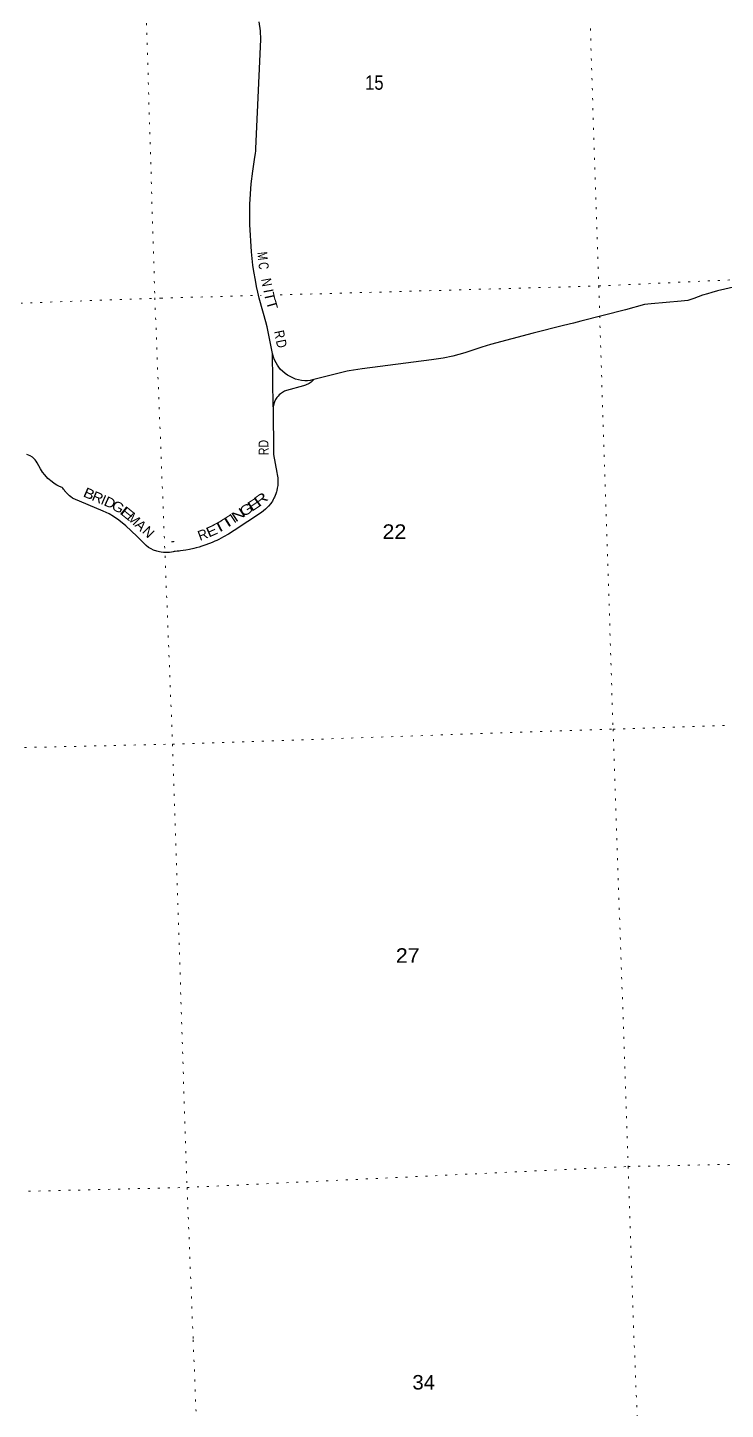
# Model space of a CAD drawing. Header units: feet. Extents: x 485078 to 733631, y 372822 to 564222.
# Drawn here: x 702850 to 711273, y 469869 to 486560 of the extents above; entities that cross this region are included whole.
import ezdxf
from ezdxf.enums import TextEntityAlignment as Align

# ---------------------------------------------------------------- set-up
doc = ezdxf.new("R2010")
doc.units = ezdxf.units.FT
doc.header["$LTSCALE"] = 80
doc.linetypes.add('DOTTED', pattern=[1.5, 0.3, -1.2])
for name, color, linetype, lineweight in [('29', 7, 'Continuous', 25), ('30', 7, 'Continuous', 25), ('7', 7, 'DOTTED', 13)]:
    doc.layers.add(name, color=color, linetype=linetype, lineweight=lineweight)

msp = doc.modelspace()

# ---------------------------------------------------------------- linework, layer by layer
at = {"layer": '29'}
msp.add_line((705812.5, 481981.11), (705806.07, 482624.41), dxfattribs=at)
for points in [[(705806.07, 482624.41), (705741.07, 482945.29), (705725.85, 483005.49), (705717.55, 483035.13), (705704.85, 483078.95), (705688.58, 483133.67), (705643.66, 483291.33), (705628.03, 483363), (705612.41, 483435.31), (705599.38, 483508.93), (705581.15, 483614.48), (705570.25, 483690.21), (705551.36, 483851.46), (705532.16, 484184.05), (705533.46, 484427.72), (705548.44, 484673.33), (705566.67, 484825.78), (705592.64, 484995.26), (705600.62, 485041.03), (705602.73, 485070.19), (705603.71, 485098.53), (705664.15, 486416.55), (705659.21, 486521.61), (705643.59, 486629.76)], [(711510.46, 483457.57), (711265.86, 483402.92), (711179.77, 483380.23), (711111.27, 483360.55), (711057.35, 483345.03), (710997.52, 483327.78), (710893.39, 483289.34), (710820.26, 483266.19), (710739.73, 483257.85), (710375.95, 483224.51), (710296.35, 483214.32), (710066.79, 483153.19), (709527.83, 483014.49), (709438.04, 482991.33), (709318.64, 482960.77), (708954.51, 482868.49), (708437.55, 482734.65), (708334.81, 482699.46), (708129.32, 482629.99), (707981.22, 482590.17), (707866.44, 482567.01), (707727.13, 482547.1), (706887.58, 482436.87), (706730.92, 482416.03), (706705.57, 482411.98), (706302.98, 482308.37)], [(706302.98, 482308.37), (706260.88, 482297.48), (706229.17, 482295.6), (706195.32, 482295.6), (706156.25, 482299.51), (706117.84, 482306.02), (706085.29, 482315.8), (706050.13, 482329.48), (706017.58, 482345.76), (705988.28, 482363.35), (705958.98, 482384.2), (705927.73, 482409.61), (705904.29, 482432.41), (705882.81, 482460.42), (705864.58, 482484.53), (705848.95, 482512.54), (705830.72, 482549.02), (705819, 482578.34), (705806.07, 482624.41)], [(706302.98, 482308.37), (706289.46, 482294.64), (706280.01, 482286.73), (706270.98, 482279.53), (706259.56, 482271.21), (706246.72, 482263.16), (706233.46, 482255.4), (706218.79, 482247.92), (706204.4, 482241.43), (706192.13, 482236.49), (706179.76, 482232.43), (705976.81, 482177.14), (705952.13, 482167.4), (705926.18, 482153.71), (705903.89, 482138.61), (705886.82, 482123.79), (705872.86, 482110.1), (705857.34, 482090.9), (705842.67, 482067.19), (705829.69, 482041.79), (705820.38, 482014.13), (705812.5, 481981.11)], [(705812.5, 481981.11), (705819.09, 481402.56), (705857.67, 481186.39), (705862.02, 481160.96), (705868.66, 481122.7), (705870.52, 481097.3), (705870.72, 481060.84), (705868.89, 481031.06), (705863.85, 480996.92), (705858.58, 480970.11), (705853.09, 480951.09), (705846.45, 480930.25), (705838.2, 480907.79), (705829.96, 480888.78), (705823.32, 480874.8), (705814.85, 480858.53), (705804.54, 480841.12), (705795.39, 480825.77), (705783.82, 480812.36), (705758.17, 480779.37), (705721.54, 480743.63), (705673.26, 480704.3), (705343.27, 480486.11), (705275.5, 480442.12), (705213.67, 480407.29), (705158.37, 480378.08), (705133.41, 480365.94), (705111.66, 480355.86), (705087.16, 480345.55), (705059.22, 480333.87), (705033.35, 480323.33), (705000.95, 480311.76), (704976.45, 480303.51), (704952.64, 480295.26), (704921.72, 480286.1), (704885.32, 480276.02), (704856.7, 480268.69), (704805.52, 480257.35), (704758.81, 480248.64), (704697.22, 480238.95), (704677.32, 480236.67), (704654.88, 480234.15), (704629.06, 480231.68), (704618.03, 480230.95), (704605.21, 480227.74), (704586.55, 480224.18), (704563.2, 480220.52), (704539.39, 480219.14), (704518.56, 480218.68), (704490.4, 480219.83), (704463.39, 480223.27), (704443.36, 480226.81), (704410.39, 480235.29), (704371.25, 480249.72), (704339.89, 480264.83), (704310.36, 480282.24), (704279.88, 480304.2), (704167.17, 480415.66), (704034.07, 480544.03), (703949.92, 480611.96), (703887.43, 480654.57), (703832.83, 480685.14), (703760.04, 480718.12), (703579.66, 480794.62), (703400.02, 480872.54), (703390.52, 480878.15), (703369.87, 480892.81), (703353.93, 480906), (703336.01, 480922.75), (703318.39, 480940.52), (703312.22, 480947.5), (703305.69, 480955.37), (703300.4, 480962.27), (703295.41, 480968.81), (703290.52, 480976.12), (703284.57, 480985.3), (703274.88, 480999.12), (703264.89, 481005.29), (703234.94, 481017.34), (703204.1, 481034.67), (703172.12, 481053.44)], [(703172.12, 481053.44), (703145.41, 481072.99), (703095.09, 481115.07), (703055.79, 481156.45), (703027.53, 481192.32), (703004.78, 481228.88), (702965.9, 481302.25), (702951.7, 481325.1), (702939.29, 481341.13), (702921.72, 481360.27), (702906.72, 481372), (702882.08, 481389.07), (702841.14, 481405.71)]]:
    msp.add_lwpolyline(points, dxfattribs=at)
at = {"layer": '7'}
for points in [[(708775.69, 516904.73), (708833.68, 515882.98), (709030.8, 510562.78), (709160.6, 505190.02), (709284.64, 499875.8), (709416.59, 494228.71), (709569.23, 488827.37), (709744.02, 483439.72), (709917.8, 478086.45), (710099.7, 472802.24), (710163.68, 470878.4)], [(703431.94, 516737.42), (703465.33, 515726.13), (703600.49, 510377.82), (703816.06, 505050.05), (703907.59, 499670.12), (704037.95, 494068.64), (704223.61, 488654.98), (704385.43, 483295.3), (704598.78, 477904.71), (704774.64, 472549.47), (704847.94, 470708.39)], [(705899.06, 483332.61), (709744.02, 483439.72), (715063.93, 483685.6)], [(699764.43, 483126.92), (704459.73, 483292.51), (705667.7, 483326.16)], [(699933.09, 477797.7), (704598.78, 477904.71), (709917.8, 478086.45), (715267.29, 478265.02), (720540.56, 478487.95)], [(700102.74, 472437.22), (704774.64, 472549.47), (710099.7, 472802.24), (715444.94, 472917.94), (716481.41, 472961.66)], [(710163.68, 470878.41), (710305.14, 467375.57), (710505.98, 461873.66), (710690.71, 456573.86), (710837.73, 451234.88), (710966.41, 447514.68)], [(704847.94, 470708.41), (704989.91, 467201.72), (705193.77, 461752.5), (705368.81, 456430.25), (705517.89, 451089.28), (705621.52, 445793.98), (705729.54, 443982.81)]]:
    msp.add_lwpolyline(points, dxfattribs=at)

# ---------------------------------------------------------------- texts
at = {"layer": '30'}
for s, rotation, width, p in [('M', 276.682, 0.75, (705626.69, 483794.69)), ('C', 276.682, 0.75, (705639.71, 483676.3)), ('N', 280.037, 0.85, (705676.66, 483473.41)), ('T', 282.303, 1.1, (705713.91, 483297.73)), ('T', 285.903, 1.15, (705742.75, 483196.94)), ('R', 281.451, 0.85, (705833.3, 482842.53)), ('D', 281.451, 0.85, (705856.02, 482730.42)), ('B', 336.551, 1.2, (703568.97, 480875.55)), ('R', 337.018, 1.1, (703673.09, 480831.02)), ('D', 335.625, 1.1, (703818.7, 480768.39)), ('E', 33.473, 1.45, (705616.78, 480750.87)), ('R', 36.167, 1.4, (705701.14, 480815.38)), ('G', 330.756, 1.15, (703912.78, 480718.5)), ('E', 321.088, 1.6, (704017.13, 480644.61)), ('N', 33.473, 1.35, (705426.34, 480624.95)), ('G', 33.473, 1.25, (705521.75, 480688.04)), ('E', 23.822, 1.2, (705096.26, 480425.83)), ('T', 27.843, 1.45, (705193.83, 480475.98)), ('T', 31.988, 1.6, (705293.53, 480537.08))]:
    msp.add_text(s, height=120, rotation=rotation, dxfattribs=dict(at, width=width)).set_placement(p, align=Align.CENTER)
for s, rotation, p in [('I', 281.189, (705698.14, 483368.02)), ('I', 337.018, (703744.03, 480800.95)), ('M', 316.036, (704089.47, 480584.7)), ('A', 316.036, (704174.75, 480504.45)), ('I', 33.473, (705361.27, 480581.93)), ('N', 315.319, (704266.07, 480424.82)), ('R', 20.61, (704984.82, 480379.71))]:
    msp.add_text(s, height=120, rotation=rotation, dxfattribs=at).set_placement(p, align=Align.CENTER)
at = {"layer": '30', "width": 0.8}
msp.add_text('RD', height=120, rotation=90.653, dxfattribs=at).set_placement((705758.92, 481395.44))
at = {"layer": '30'}
msp.add_text('-', height=120, rotation=5.057, dxfattribs=at).set_placement((704579.77, 480302.18))
at = {"layer": '7'}
for s, width, p in [('15', 0.85, (706925.21, 485809.74)), ('22', 1.1, (707134.44, 480384.95)), ('27', 1.1, (707295.34, 475264.18)), ('34', 1.05, (707494.89, 470108.73))]:
    msp.add_text(s, height=175, dxfattribs=dict(at, width=width)).set_placement(p)

doc.saveas('drawing.dxf')
